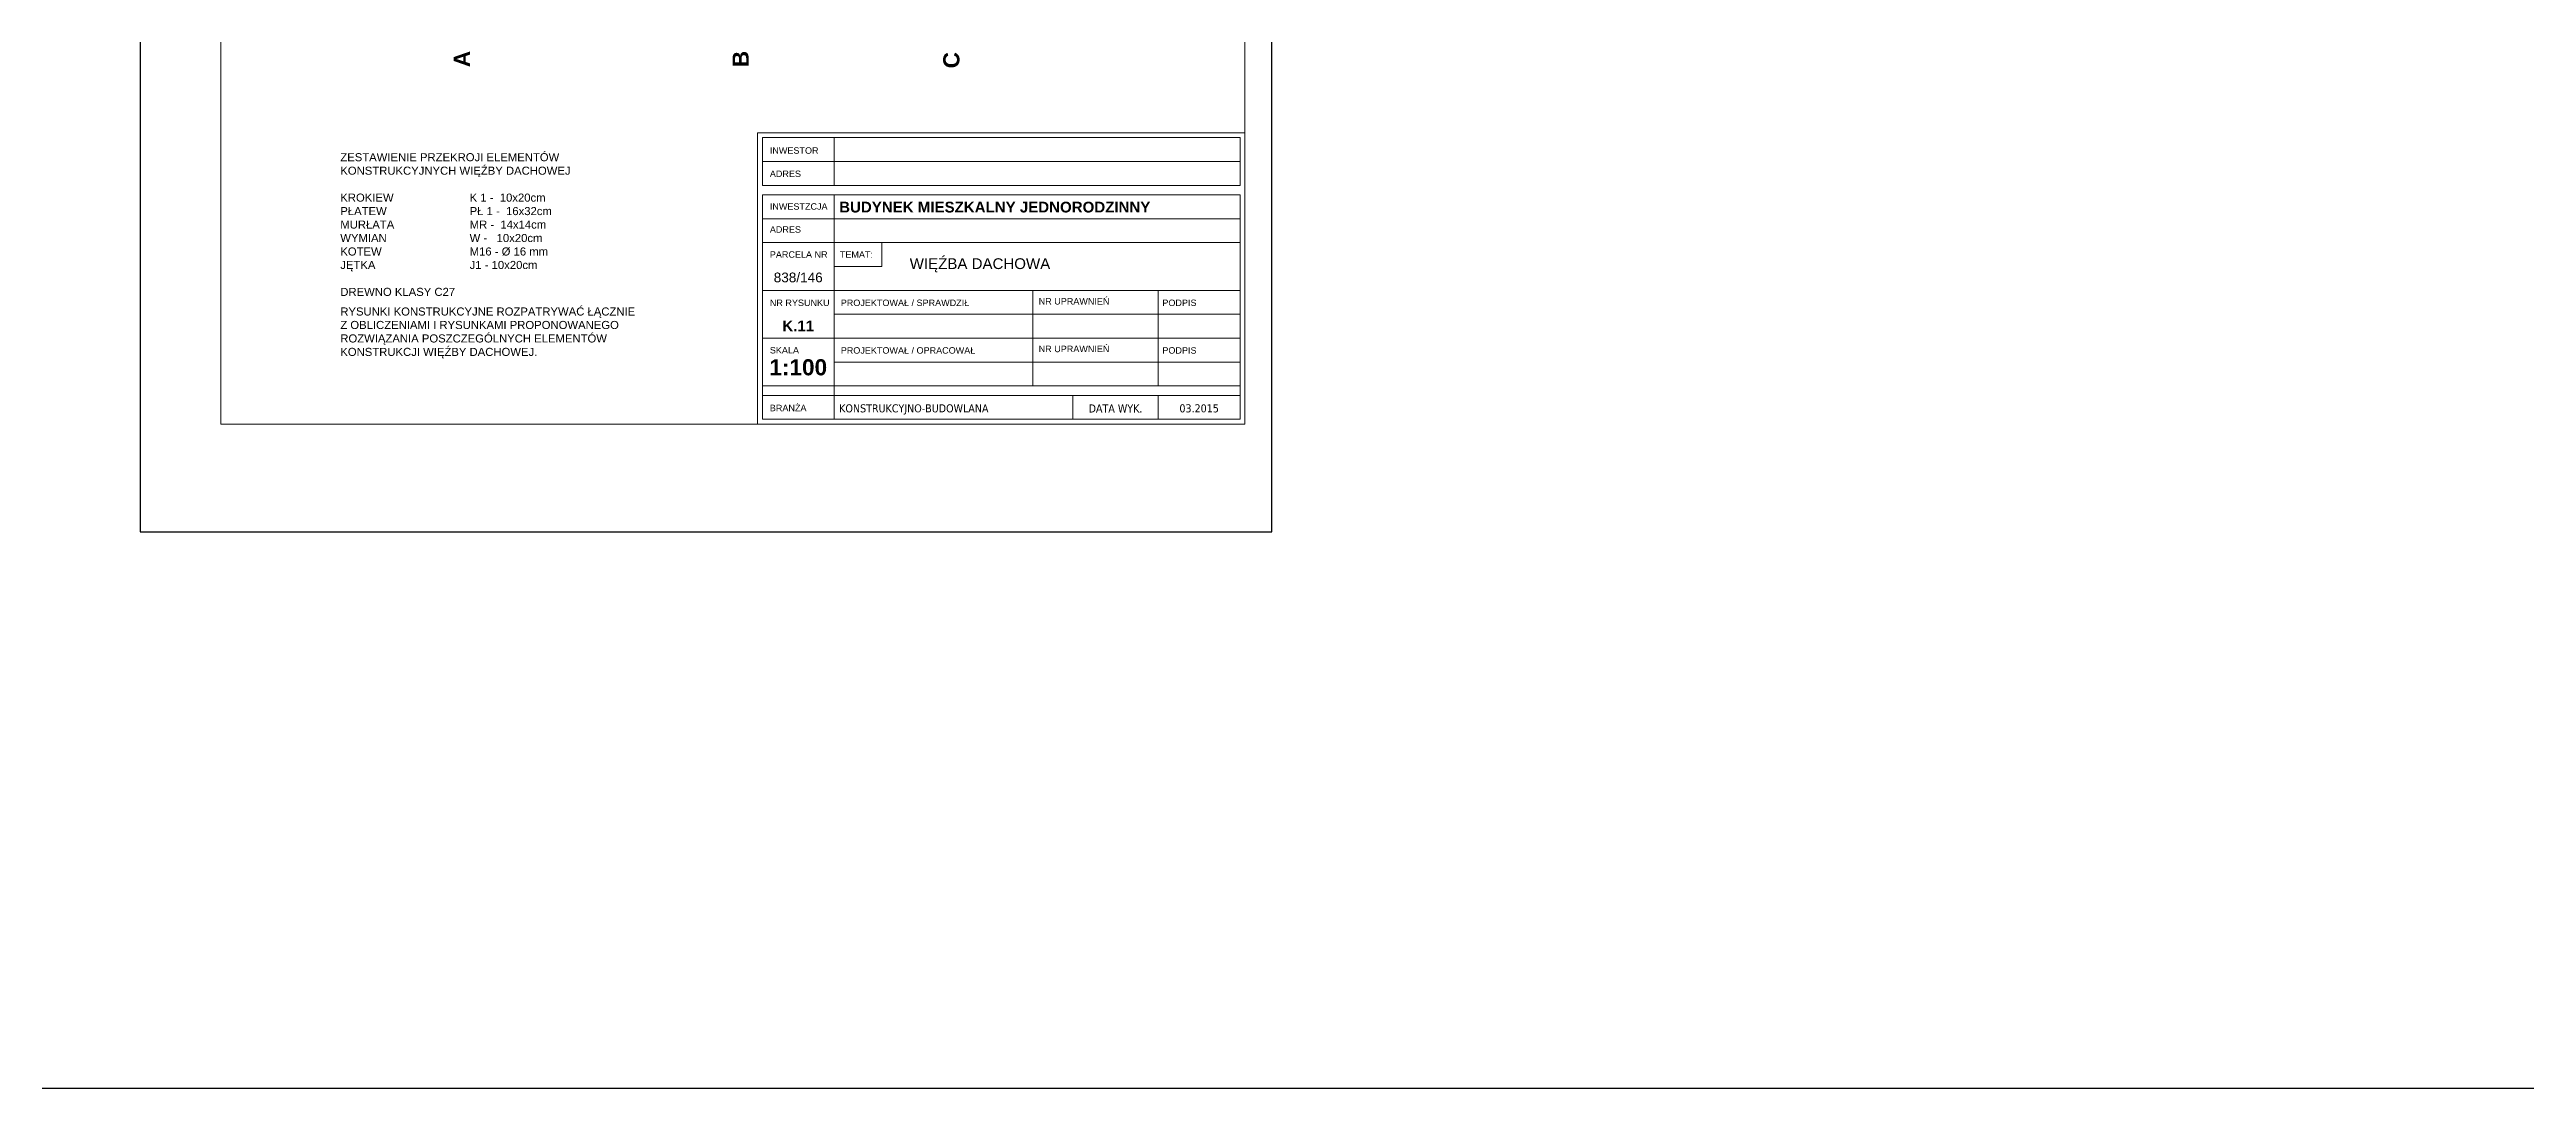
# Model space of a CAD drawing. Header units: millimetres. Extents: x 4647 to 73915, y -13612 to -8141.
# Drawn here: x 47923 to 52519, y -13612 to -11682 of the extents above; entities that cross this region are included whole.
import ezdxf

# ---------------------------------------------------------------- set-up
doc = ezdxf.new("R2010")
doc.units = ezdxf.units.MM
for name, color, linetype, lineweight in [('a_opisy', 252, 'Continuous', 9), ('Opisy - Tekst_Nr_Pióra__1', 7, 'Continuous', 13), ('Opisy - Tekst_Nr_Pióra__7', 7, 'Continuous', 35), ('Znaczniki - Przekroje_Nr_Pióra__1', 7, 'Continuous', 5)]:
    doc.layers.add(name, color=color, linetype=linetype, lineweight=lineweight)
doc.layers.add('Opisy - Tekst_Nr_Pióra__2', color=7, linetype='Continuous', lineweight=15, true_color=0x7f7f7f)
doc.styles.add('GENERATED_STYLE_1', font='arialbd.ttf')
doc.styles.add('GENERATED_STYLE_2', font='tahoma.ttf')
doc.styles.add('GENERATED_STYLE_3', font='arial.ttf')
doc.styles.add('GENERATED_STYLE_4', font='arial.ttf')
doc.styles.get("Standard").update_dxf_attribs({"font": 'arial.ttf'})

msp = doc.modelspace()

# ---------------------------------------------------------------- linework, layer by layer
at = {"color": 1}
msp.add_lwpolyline([(4647.06, -8140.89), (73914.72, -8140.89), (73914.72, -13611.6), (4647.06, -13611.6)], close=True, dxfattribs=at)
msp.add_lwpolyline([(48091.03, -12577.97), (50191.03, -12577.97), (50191.03, -9607.97), (48091.03, -9607.97)], close=True)
at = {"layer": 'Opisy - Tekst_Nr_Pióra__1', "linetype": 'Continuous', "ltscale": 10}
for p, q in [((49378.67, -11846.09), (49378.67, -11934.74)), ((49245.7, -11890.41), (50132.16, -11890.41)), ((49378.67, -11952.46), (49378.67, -12369.1)), ((49245.7, -11996.79), (50132.16, -11996.79)), ((49245.7, -12041.11), (50132.16, -12041.11)), ((49245.7, -12129.76), (50132.16, -12129.76)), ((49747.76, -12129.76), (49747.76, -12307.05)), ((49979.89, -12129.76), (49979.89, -12307.05)), ((49378.67, -12174.08), (50132.16, -12174.08)), ((49245.7, -12218.4), (50132.16, -12218.4)), ((49378.67, -12262.73), (50132.16, -12262.73)), ((49245.7, -12307.05), (50132.16, -12307.05)), ((49245.7, -12324.78), (50132.16, -12324.78)), ((49821.9, -12324.78), (49821.9, -12369.1)), ((49979.89, -12324.78), (49979.89, -12369.1))]:
    msp.add_line(p, q, dxfattribs=at)
at = {"layer": 'Opisy - Tekst_Nr_Pióra__1', "linetype": 'Continuous', "ltscale": 10, "flags": 128}
for points in [[(50141.03, -12377.97), (48241.03, -12377.97), (48241.03, -9657.97), (50141.03, -9657.97)], [(49236.83, -11837.22), (50141.03, -11837.22), (50141.03, -12377.97), (49236.83, -12377.97)], [(50132.16, -11934.74), (49245.7, -11934.74), (49245.7, -11846.09), (50132.16, -11846.09)], [(49245.7, -11952.46), (50132.16, -11952.46), (50132.16, -12369.1), (49245.7, -12369.1)]]:
    msp.add_lwpolyline(points, close=True, dxfattribs=at)
msp.add_lwpolyline([(49378.67, -12085.43), (49467.31, -12085.43), (49467.31, -12041.11)], dxfattribs=at)

# ---------------------------------------------------------------- texts
at = {"layer": 'a_opisy', "insert": (48462.52, -11874.96), "char_height": 15, "width": 582.659, "attachment_point": 1}
msp.add_mtext('{\\C252;ZESTAWIENIE PRZEKROJI ELEMENTÓW KONSTRUKCYJNYCH WIĘŹBY DACHOWEJ\\P\\PKROKIEW ^I^I^IK 1 -  10x20cm\\PPŁATEW^I^I^IPŁ 1 -  16x32cm\\PMURŁATA^I^I^IMR -  14x14cm\\PWYMIAN^I^I^IW -   10x20cm\\PKOTEW^I^I^IM16 - %%C 16 mm\\PJĘTKA^I^I^IJ1 - 10x20cm\\P\\PDREWNO KLASY C27}', dxfattribs=at)
at = {"layer": 'a_opisy', "linetype": 'Continuous', "insert": (48462.52, -12161.44), "char_height": 15, "width": 929.5231, "attachment_point": 1}
msp.add_mtext('{\\fArial|b0|i0|c238|p34;RYSUNKI KONSTRUKCYJNE ROZPATRYWAĆ ŁĄCZNIE \\PZ OBLICZENIAMI I RYSUNKAMI PROPONOWANEGO \\PROZWIĄZANIA POSZCZEGÓLNYCH ELEMENTÓW \\PKONSTRUKCJI WIĘŹBY DACHOWEJ. }', dxfattribs=at)
at = {"layer": 'Opisy - Tekst_Nr_Pióra__2', "linetype": 'Continuous', "char_height": 12, "attachment_point": 1, "style": 'GENERATED_STYLE_4'}
for s, insert in [('{INWESTOR}', (49259.52, -11864.04)), ('{ADRES}', (49259.52, -11907.26)), ('{INWESTZCJA}', (49259.52, -11967.92)), ('{ADRES}', (49259.52, -12010.66)), ('{PARCELA NR}', (49259.52, -12057.11)), ('{TEMAT:}', (49389.43, -12057.2)), ('{NR RYSUNKU}', (49259.52, -12146.79)), ('{PROJEKTOWAŁ / SPRAWDZIŁ}', (49391.1, -12146.79)), ('{NR UPRAWNIEŃ}', (49758.33, -12144.03)), ('{PODPIS}', (49987.83, -12146.79)), ('{SKALA}', (49259.52, -12234.83)), ('{PROJEKTOWAŁ / OPRACOWAŁ}', (49391.1, -12235.19)), ('{NR UPRAWNIEŃ}', (49758.33, -12232.43)), ('{PODPIS}', (49987.83, -12235.19)), ('{BRANŻA}', (49259.52, -12342.08))]:
    msp.add_mtext(s, dxfattribs=dict(at, insert=insert))
at = {"layer": 'Opisy - Tekst_Nr_Pióra__7', "linetype": 'Continuous'}
for s, insert, char_height, attachment_point, style in [('{BUDYNEK MIESZKALNY JEDNORODZINNY}', (49388.14, -11965.09), 20, 1, 'GENERATED_STYLE_1'), ('{\\fArial|b0|i0|c238|p34;\\C70;WIĘŹBA DACHOWA}', (49519.03, -12070.12), 20, 1, 'GENERATED_STYLE_1'), ('{838/146}', (49312.18, -12114.92), 18, 8, 'GENERATED_STYLE_3'), ('K.11', (49312.18, -12205.66), 20, 8, 'GENERATED_STYLE_1'), ('{1:100}', (49312.18, -12287.93), 30, 8, 'GENERATED_STYLE_1'), ('KONSTRUKCYJNO-BUDOWLANA', (49388.16, -12341.23), 15, 1, 'GENERATED_STYLE_2'), ('{DATA WYK.}', (49900.9, -12341.49), 15, 2, 'GENERATED_STYLE_2'), ('{03.2015}', (50056.03, -12341.23), 15, 2, 'GENERATED_STYLE_2')]:
    msp.add_mtext(s, dxfattribs=dict(at, insert=insert, char_height=char_height, attachment_point=attachment_point, style=style))
at = {"layer": 'Znaczniki - Przekroje_Nr_Pióra__1', "linetype": 'Continuous', "char_height": 30, "attachment_point": 7, "rotation": 90, "style": 'GENERATED_STYLE_1'}
for s, insert in [('{A}', (48702.99, -11715.27)), ('{B}', (49220.3, -11715.27)), ('{C}', (49611.66, -11717.47))]:
    msp.add_mtext(s, dxfattribs=dict(at, insert=insert))

doc.saveas('drawing.dxf')
